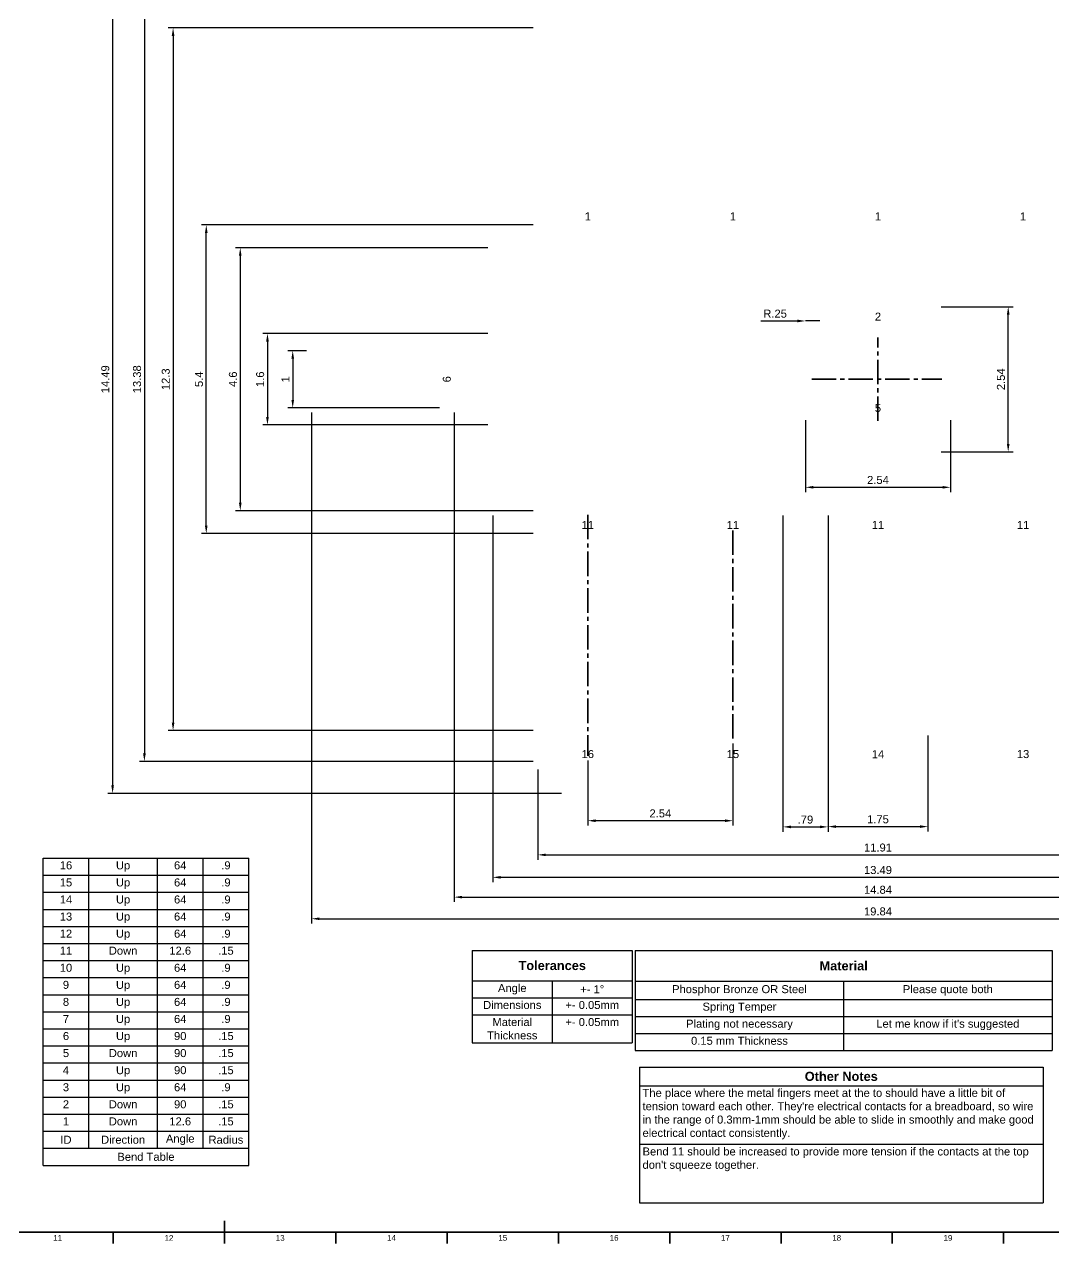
# Paper-space layout 'Sheet1' of a CAD drawing. Header units: millimetres. Extents: x 0 to 1189, y 0 to 841.
# Drawn here: x 512 to 962, y 5 to 538 of the extents above; entities that cross this region are included whole.
import ezdxf
from ezdxf import colors
from ezdxf.entities.mleader import LeaderData, LeaderLine
from ezdxf.enums import TextEntityAlignment as Align
from ezdxf.math import Vec2, Vec3

# ---------------------------------------------------------------- set-up
doc = ezdxf.new("R2010")
doc.units = ezdxf.units.MM
doc.header["$LTSCALE"] = 0.75
doc.linetypes.add('CENTER2', pattern=[28.575, 19.05, -3.175, 3.175, -3.175])
for name, color, linetype, lineweight in [('Bend Tables', 7, 'Continuous', 35), ('BendIds', 7, 'Continuous', 35), ('BORDER', 7, 'Continuous', 35), ('Custom Tables', 7, 'Continuous', 35), ('FD_Dimensions', 7, 'Continuous', 35), ('Smart Centers', 7, 'CENTER2', 35)]:
    doc.layers.add(name, color=color, linetype=linetype, lineweight=lineweight)
doc.styles.add('FusionTitle', font='Arial.ttf')
doc.styles.get("Standard").update_dxf_attribs({"font": 'Arial.ttf'})
doc.dimstyles.new('Dim-ISO-25', dxfattribs={"dimtxt": 3.5, "dimasz": 3.5, "dimexe": 2.1, "dimexo": 2.1, "dimgap": 1.4, "dimtad": 1, "dimzin": 12, "dimdsep": 46, "dimtxsty": 'Standard', "dimcen": 0, "dimazin": 3, "dimtp": 0.1, "dimtm": 0.1, "dimtfac": 0.714286, "dimtmove": 0, "dimatfit": 3, "dimfxl": 1, "dimtzin": 12, "dimarcsym": 0})

# ---------------------------------------------------------------- blocks, each defined once
blk = doc.blocks.new('ISO_A0_SHEET')
at = {"layer": 'BORDER'}
for p, q in [((599.5, 15), (599.5, 5)), ((20, 10), (1179, 10)), ((550.79, 10), (550.79, 5)), ((648.21, 10), (648.21, 5)), ((696.92, 10), (696.92, 5)), ((745.62, 10), (745.62, 5)), ((794.33, 10), (794.33, 5)), ((843.04, 10), (843.04, 5)), ((891.75, 10), (891.75, 5)), ((940.46, 10), (940.46, 5))]:
    blk.add_line(p, q, dxfattribs=at)
at = {"layer": 'BORDER', "style": 'FusionTitle'}
for s, p in [('11', (526.44, 7.5)), ('12', (575.15, 7.5)), ('13', (623.85, 7.5)), ('14', (672.56, 7.5)), ('15', (721.27, 7.5)), ('16', (769.98, 7.5)), ('17', (818.69, 7.5)), ('18', (867.4, 7.5)), ('19', (916.1, 7.5))]:
    blk.add_text(s, height=2.5, dxfattribs=at).set_placement(p, align=Align.MIDDLE)
blk = doc.blocks.new('*D76')
at = {"layer": 'Defpoints', "color": 0, "transparency": 16777216}
for p in [(853.72, 408.63), (859.97, 408.63)]:
    blk.add_point(p, dxfattribs=at)
at = {"layer": 'FD_Dimensions', "color": 0, "lineweight": -2, "transparency": 16777216}
for p, q in [((834.18, 408.63), (850.22, 408.63)), ((859.97, 408.63), (853.72, 408.63))]:
    blk.add_line(p, q, dxfattribs=at)
at = {"layer": 'FD_Dimensions', "color": 0, "transparency": 16777216}
blk.add_solid([(850.22, 409.22), (850.22, 408.05), (853.72, 408.63)], dxfattribs=at)
at = {"layer": 'FD_Dimensions', "color": 0, "transparency": 16777216, "insert": (840.45, 411.82), "char_height": 3.5, "attachment_point": 5}
blk.add_mtext('R.25', dxfattribs=at)
blk = doc.blocks.new('*D77')
at = {"layer": 'Defpoints', "color": 0, "transparency": 16777216}
for p in [(716.85, 440.63), (606.36, 325.63), (736.6, 325.63)]:
    blk.add_point(p, dxfattribs=at)
at = {"layer": 'FD_Dimensions', "color": 0, "lineweight": -2, "transparency": 16777216}
for p, q in [((714.75, 440.63), (604.26, 440.63)), ((606.36, 437.13), (606.36, 329.13)), ((734.5, 325.63), (604.26, 325.63))]:
    blk.add_line(p, q, dxfattribs=at)
at = {"layer": 'FD_Dimensions', "color": 0, "transparency": 16777216}
for points in [[(605.78, 437.13), (606.94, 437.13), (606.36, 440.63)], [(605.78, 329.13), (606.94, 329.13), (606.36, 325.63)]]:
    blk.add_solid(points, dxfattribs=at)
at = {"layer": 'FD_Dimensions', "color": 0, "transparency": 16777216, "insert": (603.17, 383.13), "char_height": 3.5, "attachment_point": 5, "rotation": 90}
blk.add_mtext('4.6', dxfattribs=at)
blk = doc.blocks.new('*D78')
at = {"layer": 'Defpoints', "color": 0, "transparency": 16777216}
for p in [(637.47, 395.63), (629.32, 370.63), (695.73, 370.63)]:
    blk.add_point(p, dxfattribs=at)
at = {"layer": 'FD_Dimensions', "color": 0, "lineweight": -2, "transparency": 16777216}
for p, q in [((635.37, 395.63), (627.22, 395.63)), ((629.32, 392.13), (629.32, 374.13)), ((693.63, 370.63), (627.22, 370.63))]:
    blk.add_line(p, q, dxfattribs=at)
at = {"layer": 'FD_Dimensions', "color": 0, "transparency": 16777216}
for points in [[(628.74, 392.13), (629.91, 392.13), (629.32, 395.63)], [(628.74, 374.13), (629.91, 374.13), (629.32, 370.63)]]:
    blk.add_solid(points, dxfattribs=at)
at = {"layer": 'FD_Dimensions', "color": 0, "transparency": 16777216, "insert": (626.16, 383.13), "char_height": 3.5, "attachment_point": 5, "rotation": 90}
blk.add_mtext('1', dxfattribs=at)
blk = doc.blocks.new('*D79')
at = {"layer": 'Defpoints', "color": 0, "transparency": 16777216}
for p in [(716.85, 403.13), (618.27, 363.13), (716.85, 363.13)]:
    blk.add_point(p, dxfattribs=at)
at = {"layer": 'FD_Dimensions', "color": 0, "lineweight": -2, "transparency": 16777216}
for p, q in [((714.75, 403.13), (616.17, 403.13)), ((618.27, 399.63), (618.27, 366.63)), ((714.75, 363.13), (616.17, 363.13))]:
    blk.add_line(p, q, dxfattribs=at)
at = {"layer": 'FD_Dimensions', "color": 0, "transparency": 16777216}
for points in [[(617.68, 399.63), (618.85, 399.63), (618.27, 403.13)], [(617.68, 366.63), (618.85, 366.63), (618.27, 363.13)]]:
    blk.add_solid(points, dxfattribs=at)
at = {"layer": 'FD_Dimensions', "color": 0, "transparency": 16777216, "insert": (615.08, 383.13), "char_height": 3.5, "attachment_point": 5, "rotation": 90}
blk.add_mtext('1.6', dxfattribs=at)
blk = doc.blocks.new('*D80')
at = {"layer": 'Defpoints', "color": 0, "transparency": 16777216}
for p in [(591.48, 450.63), (736.6, 450.63), (736.6, 315.63)]:
    blk.add_point(p, dxfattribs=at)
at = {"layer": 'FD_Dimensions', "color": 0, "lineweight": -2, "transparency": 16777216}
for p, q in [((734.5, 450.63), (589.38, 450.63)), ((591.48, 319.13), (591.48, 447.13)), ((734.5, 315.63), (589.38, 315.63))]:
    blk.add_line(p, q, dxfattribs=at)
at = {"layer": 'FD_Dimensions', "color": 0, "transparency": 16777216}
for points in [[(590.9, 447.13), (592.06, 447.13), (591.48, 450.63)], [(590.9, 319.13), (592.06, 319.13), (591.48, 315.63)]]:
    blk.add_solid(points, dxfattribs=at)
at = {"layer": 'FD_Dimensions', "color": 0, "transparency": 16777216, "insert": (588.3, 383.13), "char_height": 3.5, "attachment_point": 5, "rotation": 90}
blk.add_mtext('5.4', dxfattribs=at)
blk = doc.blocks.new('*D81')
at = {"layer": 'Defpoints', "color": 0, "transparency": 16777216}
for p in [(736.6, 550.33), (564.4, 215.94), (736.6, 215.94)]:
    blk.add_point(p, dxfattribs=at)
at = {"layer": 'FD_Dimensions', "color": 0, "lineweight": -2, "transparency": 16777216}
for p, q in [((734.5, 550.33), (562.3, 550.33)), ((564.4, 546.83), (564.4, 219.44)), ((734.5, 215.94), (562.3, 215.94))]:
    blk.add_line(p, q, dxfattribs=at)
at = {"layer": 'FD_Dimensions', "color": 0, "transparency": 16777216}
for points in [[(563.82, 546.83), (564.99, 546.83), (564.4, 550.33)], [(563.82, 219.44), (564.99, 219.44), (564.4, 215.94)]]:
    blk.add_solid(points, dxfattribs=at)
at = {"layer": 'FD_Dimensions', "color": 0, "transparency": 16777216, "insert": (561.21, 383.13), "char_height": 3.5, "attachment_point": 5, "rotation": 90}
blk.add_mtext('13.38', dxfattribs=at)
blk = doc.blocks.new('*D82')
at = {"layer": 'Defpoints', "color": 0, "transparency": 16777216}
for p in [(736.6, 536.84), (576.96, 229.43), (736.6, 229.43)]:
    blk.add_point(p, dxfattribs=at)
at = {"layer": 'FD_Dimensions', "color": 0, "lineweight": -2, "transparency": 16777216}
for p, q in [((734.5, 536.84), (574.86, 536.84)), ((576.96, 533.34), (576.96, 232.93)), ((734.5, 229.43), (574.86, 229.43))]:
    blk.add_line(p, q, dxfattribs=at)
at = {"layer": 'FD_Dimensions', "color": 0, "transparency": 16777216}
for points in [[(576.38, 533.34), (577.54, 533.34), (576.96, 536.84)], [(576.38, 232.93), (577.54, 232.93), (576.96, 229.43)]]:
    blk.add_solid(points, dxfattribs=at)
at = {"layer": 'FD_Dimensions', "color": 0, "transparency": 16777216, "insert": (573.77, 383.13), "char_height": 3.5, "attachment_point": 5, "rotation": 90}
blk.add_mtext('12.3', dxfattribs=at)
blk = doc.blocks.new('*D83')
at = {"layer": 'Defpoints', "color": 0, "transparency": 16777216}
for p in [(749.1, 564.28), (550.49, 201.98), (749.1, 201.98)]:
    blk.add_point(p, dxfattribs=at)
at = {"layer": 'FD_Dimensions', "color": 0, "lineweight": -2, "transparency": 16777216}
for p, q in [((747, 564.28), (548.39, 564.28)), ((550.49, 560.78), (550.49, 205.48)), ((747, 201.98), (548.39, 201.98))]:
    blk.add_line(p, q, dxfattribs=at)
at = {"layer": 'FD_Dimensions', "color": 0, "transparency": 16777216}
for points in [[(549.9, 560.78), (551.07, 560.78), (550.49, 564.28)], [(549.9, 205.48), (551.07, 205.48), (550.49, 201.98)]]:
    blk.add_solid(points, dxfattribs=at)
at = {"layer": 'FD_Dimensions', "color": 0, "transparency": 16777216, "insert": (547.3, 383.13), "char_height": 3.5, "attachment_point": 5, "rotation": 90}
blk.add_mtext('14.49', dxfattribs=at)
blk = doc.blocks.new('*D84')
at = {"layer": 'Defpoints', "color": 0, "transparency": 16777216}
for p in [(863.6, 229.43), (907.35, 229.43), (907.35, 187.43)]:
    blk.add_point(p, dxfattribs=at)
at = {"layer": 'FD_Dimensions', "color": 0, "lineweight": -2, "transparency": 16777216}
for p, q in [((863.6, 227.33), (863.6, 185.33)), ((907.35, 227.33), (907.35, 185.33)), ((867.1, 187.43), (903.85, 187.43))]:
    blk.add_line(p, q, dxfattribs=at)
at = {"layer": 'FD_Dimensions', "color": 0, "transparency": 16777216}
for points in [[(867.1, 188.01), (867.1, 186.84), (863.6, 187.43)], [(903.85, 188.01), (903.85, 186.84), (907.35, 187.43)]]:
    blk.add_solid(points, dxfattribs=at)
at = {"layer": 'FD_Dimensions', "color": 0, "transparency": 16777216, "insert": (885.47, 190.61), "char_height": 3.5, "attachment_point": 5, "rotation": 360}
blk.add_mtext('1.75', dxfattribs=at)
blk = doc.blocks.new('*U85')
at = {"layer": 'Smart Centers', "color": 0, "ltscale": 0.75, "transparency": 16777216}
blk.add_line((0, -46.31), (0, 46.31), dxfattribs=at)
blk = doc.blocks.new('*U86')
at = {"layer": 'Smart Centers', "color": 0, "ltscale": 0.75, "transparency": 16777216}
blk.add_line((0, 52.69), (0, -52.69), dxfattribs=at)
blk = doc.blocks.new('*D87')
at = {"layer": 'Defpoints', "color": 0, "transparency": 16777216}
for p in [(821.97, 225.93), (758.47, 218.45), (758.47, 190.01)]:
    blk.add_point(p, dxfattribs=at)
at = {"layer": 'FD_Dimensions', "color": 0, "lineweight": -2, "transparency": 16777216}
for p, q in [((821.97, 223.83), (821.97, 187.91)), ((758.47, 216.35), (758.47, 187.91)), ((818.47, 190.01), (761.97, 190.01))]:
    blk.add_line(p, q, dxfattribs=at)
at = {"layer": 'FD_Dimensions', "color": 0, "transparency": 16777216}
for points in [[(761.97, 190.59), (761.97, 189.42), (758.47, 190.01)], [(818.47, 190.59), (818.47, 189.42), (821.97, 190.01)]]:
    blk.add_solid(points, dxfattribs=at)
at = {"layer": 'FD_Dimensions', "color": 0, "transparency": 16777216, "insert": (790.22, 193.19), "char_height": 3.5, "attachment_point": 5, "rotation": 360}
blk.add_mtext('2.54', dxfattribs=at)
blk = doc.blocks.new('*D88')
at = {"layer": 'Defpoints', "color": 0, "transparency": 16777216}
for p in [(843.85, 325.63), (863.6, 325.63), (863.6, 187.31)]:
    blk.add_point(p, dxfattribs=at)
at = {"layer": 'FD_Dimensions', "color": 0, "lineweight": -2, "transparency": 16777216}
for p, q in [((843.85, 323.53), (843.85, 185.21)), ((863.6, 323.53), (863.6, 185.21)), ((847.35, 187.31), (860.1, 187.31))]:
    blk.add_line(p, q, dxfattribs=at)
at = {"layer": 'FD_Dimensions', "color": 0, "transparency": 16777216}
for points in [[(847.35, 187.89), (847.35, 186.72), (843.85, 187.31)], [(860.1, 187.89), (860.1, 186.72), (863.6, 187.31)]]:
    blk.add_solid(points, dxfattribs=at)
at = {"layer": 'FD_Dimensions', "color": 0, "transparency": 16777216, "insert": (853.72, 190.49), "char_height": 3.5, "attachment_point": 5}
blk.add_mtext('.79', dxfattribs=at)
blk = doc.blocks.new('*U89')
at = {"layer": 'Smart Centers', "color": 0, "ltscale": 0.75, "transparency": 16777216}
blk.add_line((0, -18.25), (0, 18.25), dxfattribs=at)
blk = doc.blocks.new('*U90')
at = {"layer": 'Smart Centers', "color": 0, "ltscale": 0.75, "transparency": 16777216}
blk.add_line((-29, 0), (27.99, 0), dxfattribs=at)
blk = doc.blocks.new('*D91')
at = {"layer": 'Defpoints', "color": 0, "transparency": 16777216}
for p in [(1034.35, 325.63), (736.6, 214.48), (1034.35, 175.06)]:
    blk.add_point(p, dxfattribs=at)
at = {"layer": 'FD_Dimensions', "color": 0, "lineweight": -2, "transparency": 16777216}
for p, q in [((1034.35, 323.53), (1034.35, 172.96)), ((736.6, 212.38), (736.6, 172.96)), ((740.1, 175.06), (1030.85, 175.06))]:
    blk.add_line(p, q, dxfattribs=at)
at = {"layer": 'FD_Dimensions', "color": 0, "transparency": 16777216}
for points in [[(740.1, 175.64), (740.1, 174.48), (736.6, 175.06)], [(1030.85, 175.64), (1030.85, 174.48), (1034.35, 175.06)]]:
    blk.add_solid(points, dxfattribs=at)
at = {"layer": 'FD_Dimensions', "color": 0, "transparency": 16777216, "insert": (885.47, 178.25), "char_height": 3.5, "attachment_point": 5, "rotation": 360}
blk.add_mtext('11.91', dxfattribs=at)
blk = doc.blocks.new('*D92')
at = {"layer": 'Defpoints', "color": 0, "transparency": 16777216}
for p in [(716.85, 325.63), (1054.1, 325.63), (1054.1, 165.25)]:
    blk.add_point(p, dxfattribs=at)
at = {"layer": 'FD_Dimensions', "color": 0, "lineweight": -2, "transparency": 16777216}
for p, q in [((716.85, 323.53), (716.85, 163.15)), ((1054.1, 323.53), (1054.1, 163.15)), ((720.35, 165.25), (1050.6, 165.25))]:
    blk.add_line(p, q, dxfattribs=at)
at = {"layer": 'FD_Dimensions', "color": 0, "transparency": 16777216}
for points in [[(720.35, 165.83), (720.35, 164.66), (716.85, 165.25)], [(1050.6, 165.83), (1050.6, 164.66), (1054.1, 165.25)]]:
    blk.add_solid(points, dxfattribs=at)
at = {"layer": 'FD_Dimensions', "color": 0, "transparency": 16777216, "insert": (885.47, 168.43), "char_height": 3.5, "attachment_point": 5, "rotation": 360}
blk.add_mtext('13.49', dxfattribs=at)
blk = doc.blocks.new('*D93')
at = {"layer": 'Defpoints', "color": 0, "transparency": 16777216}
for p in [(699.97, 370.63), (1070.97, 370.63), (1070.97, 156.58)]:
    blk.add_point(p, dxfattribs=at)
at = {"layer": 'FD_Dimensions', "color": 0, "lineweight": -2, "transparency": 16777216}
for p, q in [((699.97, 368.53), (699.97, 154.48)), ((1070.97, 368.53), (1070.97, 154.48)), ((703.47, 156.58), (1067.47, 156.58))]:
    blk.add_line(p, q, dxfattribs=at)
at = {"layer": 'FD_Dimensions', "color": 0, "transparency": 16777216}
for points in [[(703.47, 157.16), (703.47, 156), (699.97, 156.58)], [(1067.47, 157.16), (1067.47, 155.99), (1070.97, 156.58)]]:
    blk.add_solid(points, dxfattribs=at)
at = {"layer": 'FD_Dimensions', "color": 0, "transparency": 16777216, "insert": (885.47, 159.77), "char_height": 3.5, "attachment_point": 5, "rotation": 360}
blk.add_mtext('14.84', dxfattribs=at)
blk = doc.blocks.new('*D94')
at = {"layer": 'Defpoints', "color": 0, "transparency": 16777216}
for p in [(637.47, 370.63), (1133.47, 370.63), (1133.47, 147.12)]:
    blk.add_point(p, dxfattribs=at)
at = {"layer": 'FD_Dimensions', "color": 0, "lineweight": -2, "transparency": 16777216}
for p, q in [((637.47, 368.53), (637.47, 145.02)), ((1133.47, 368.53), (1133.47, 145.02)), ((640.97, 147.12), (1129.97, 147.12))]:
    blk.add_line(p, q, dxfattribs=at)
at = {"layer": 'FD_Dimensions', "color": 0, "transparency": 16777216}
for points in [[(640.97, 147.7), (640.97, 146.54), (637.47, 147.12)], [(1129.97, 147.7), (1129.97, 146.54), (1133.47, 147.12)]]:
    blk.add_solid(points, dxfattribs=at)
at = {"layer": 'FD_Dimensions', "color": 0, "transparency": 16777216, "insert": (885.47, 150.31), "char_height": 3.5, "attachment_point": 5}
blk.add_mtext('19.84', dxfattribs=at)
blk = doc.blocks.new('*D95')
at = {"layer": 'Defpoints', "color": 0, "transparency": 16777216}
for p in [(853.72, 367.37), (917.22, 367.37), (917.22, 335.87)]:
    blk.add_point(p, dxfattribs=at)
at = {"layer": 'FD_Dimensions', "color": 0, "lineweight": -2, "transparency": 16777216}
for p, q in [((853.72, 365.27), (853.72, 333.77)), ((917.22, 365.27), (917.22, 333.77)), ((857.22, 335.87), (913.72, 335.87))]:
    blk.add_line(p, q, dxfattribs=at)
at = {"layer": 'FD_Dimensions', "color": 0, "transparency": 16777216}
for points in [[(857.22, 336.46), (857.22, 335.29), (853.72, 335.87)], [(913.72, 336.46), (913.72, 335.29), (917.22, 335.87)]]:
    blk.add_solid(points, dxfattribs=at)
at = {"layer": 'FD_Dimensions', "color": 0, "transparency": 16777216, "insert": (885.47, 339.06), "char_height": 3.5, "attachment_point": 5, "rotation": 360}
blk.add_mtext('2.54', dxfattribs=at)
blk = doc.blocks.new('*D96')
at = {"layer": 'Defpoints', "color": 0, "transparency": 16777216}
for p in [(910.97, 414.88), (942.47, 414.88), (910.97, 351.38)]:
    blk.add_point(p, dxfattribs=at)
at = {"layer": 'FD_Dimensions', "color": 0, "lineweight": -2, "transparency": 16777216}
for p, q in [((913.07, 414.88), (944.57, 414.88)), ((942.47, 354.88), (942.47, 411.38)), ((913.07, 351.38), (944.57, 351.38))]:
    blk.add_line(p, q, dxfattribs=at)
at = {"layer": 'FD_Dimensions', "color": 0, "transparency": 16777216}
for points in [[(941.89, 411.38), (943.06, 411.38), (942.47, 414.88)], [(941.89, 354.88), (943.06, 354.88), (942.47, 351.38)]]:
    blk.add_solid(points, dxfattribs=at)
at = {"layer": 'FD_Dimensions', "color": 0, "transparency": 16777216, "insert": (939.29, 383.13), "char_height": 3.5, "attachment_point": 5, "rotation": 90}
blk.add_mtext('2.54', dxfattribs=at)
blk = doc.blocks.new('*T98')
at = {"layer": 'Bend Tables', "color": 0, "linetype": 'ByBlock', "lineweight": -2, "transparency": 16777216}
for p, q in [((0, 134.4), (90, 134.4)), ((0, 0), (0, 134.4)), ((20, 7.47), (20, 134.4)), ((50, 7.47), (50, 134.4)), ((70, 7.47), (70, 134.4)), ((90, 0), (90, 134.4)), ((0, 126.93), (90, 126.93)), ((0, 119.47), (90, 119.47)), ((0, 112), (90, 112)), ((0, 104.53), (90, 104.53)), ((0, 97.07), (90, 97.07)), ((0, 89.6), (90, 89.6)), ((0, 82.13), (90, 82.13)), ((0, 74.67), (90, 74.67)), ((0, 67.2), (90, 67.2)), ((0, 59.73), (90, 59.73)), ((0, 52.27), (90, 52.27)), ((0, 44.8), (90, 44.8)), ((0, 37.33), (90, 37.33)), ((0, 29.87), (90, 29.87)), ((0, 22.4), (90, 22.4)), ((0, 14.93), (90, 14.93)), ((0, 7.47), (90, 7.47)), ((0, 0), (90, 0))]:
    blk.add_line(p, q, dxfattribs=at)
at = {"layer": 'Bend Tables', "color": 0, "transparency": 16777216, "char_height": 3.5}
for s, insert, width, attachment_point in [('16', (10, 133), 17.2, 2), ('Up', (35, 133), 27.2, 2), ('64', (60, 133), 17.2, 2), ('.9', (80, 133), 17.2, 2), ('15', (10, 125.53), 17.2, 2), ('Up', (35, 125.53), 27.2, 2), ('64', (60, 125.53), 17.2, 2), ('.9', (80, 125.53), 17.2, 2), ('14', (10, 118.07), 17.2, 2), ('Up', (35, 118.07), 27.2, 2), ('64', (60, 118.07), 17.2, 2), ('.9', (80, 118.07), 17.2, 2), ('13', (10, 110.6), 17.2, 2), ('Up', (35, 110.6), 27.2, 2), ('64', (60, 110.6), 17.2, 2), ('.9', (80, 110.6), 17.2, 2), ('12', (10, 103.13), 17.2, 2), ('Up', (35, 103.13), 27.2, 2), ('64', (60, 103.13), 17.2, 2), ('.9', (80, 103.13), 17.2, 2), ('11', (10, 95.67), 17.2, 2), ('Down', (35, 95.67), 27.2, 2), ('12.6', (60, 95.67), 17.2, 2), ('.15', (80, 95.67), 17.2, 2), ('10', (10, 88.2), 17.2, 2), ('Up', (35, 88.2), 27.2, 2), ('64', (60, 88.2), 17.2, 2), ('.9', (80, 88.2), 17.2, 2), ('9', (10, 80.73), 17.2, 2), ('Up', (35, 80.73), 27.2, 2), ('64', (60, 80.73), 17.2, 2), ('.9', (80, 80.73), 17.2, 2), ('8', (10, 73.27), 17.2, 2), ('Up', (35, 73.27), 27.2, 2), ('64', (60, 73.27), 17.2, 2), ('.9', (80, 73.27), 17.2, 2), ('7', (10, 65.8), 17.2, 2), ('Up', (35, 65.8), 27.2, 2), ('64', (60, 65.8), 17.2, 2), ('.9', (80, 65.8), 17.2, 2), ('6', (10, 58.33), 17.2, 2), ('Up', (35, 58.33), 27.2, 2), ('90', (60, 58.33), 17.2, 2), ('.15', (80, 58.33), 17.2, 2), ('5', (10, 50.87), 17.2, 2), ('Down', (35, 50.87), 27.2, 2), ('90', (60, 50.87), 17.2, 2), ('.15', (80, 50.87), 17.2, 2), ('4', (10, 43.4), 17.2, 2), ('Up', (35, 43.4), 27.2, 2), ('90', (60, 43.4), 17.2, 2), ('.15', (80, 43.4), 17.2, 2), ('3', (10, 35.93), 17.2, 2), ('Up', (35, 35.93), 27.2, 2), ('64', (60, 35.93), 17.2, 2), ('.9', (80, 35.93), 17.2, 2), ('2', (10, 28.47), 17.2, 2), ('Down', (35, 28.47), 27.2, 2), ('90', (60, 28.47), 17.2, 2), ('.15', (80, 28.47), 17.2, 2), ('1', (10, 21), 17.2, 2), ('Down', (35, 21), 27.2, 2), ('12.6', (60, 21), 17.2, 2), ('.15', (80, 21), 17.2, 2), ('ID', (10, 11.2), 17.2, 5), ('Direction', (35, 11.2), 27.2, 5), ('Angle', (60, 11.2), 17.2, 5), ('Radius', (80, 11.2), 17.2, 5), ('Bend Table', (45, 3.73), 87.2, 5)]:
    blk.add_mtext(s, dxfattribs=dict(at, insert=insert, width=width, attachment_point=attachment_point))
blk = doc.blocks.new('*T99')
at = {"layer": 'Custom Tables', "color": 0, "linetype": 'ByBlock', "lineweight": -2, "transparency": 16777216}
for p, q in [((0, 0), (70, 0)), ((0, 0), (0, -40.38)), ((70, 0), (70, -40.38)), ((0, -13.26), (70, -13.26)), ((35, -13.26), (35, -40.38)), ((0, -20.72), (70, -20.72)), ((0, -28.19), (70, -28.19)), ((0, -40.38), (70, -40.38))]:
    blk.add_line(p, q, dxfattribs=at)
at = {"layer": 'Custom Tables', "color": 0, "transparency": 16777216}
for s, insert, char_height, width, attachment_point in [('{\\fArial|b1|i0|c0|p34;Tolerances}', (35, -6.63), 4, 67.2, 5), ('Angle', (17.5, -16.99), 3.5, 32.2, 5), ('+- 1%%D', (52.5, -16.99), 3.5, 32.2, 5), ('Dimensions', (17.5, -22.12), 3.5, 32.2, 2), ('+- 0.05mm', (52.5, -22.12), 3.5, 32.2, 2), ('Material Thickness', (17.5, -29.59), 3.5, 32.2, 2), ('+- 0.05mm', (52.5, -29.59), 3.5, 32.2, 2)]:
    blk.add_mtext(s, dxfattribs=dict(at, insert=insert, char_height=char_height, width=width, attachment_point=attachment_point))
blk = doc.blocks.new('*T100')
at = {"layer": 'Custom Tables', "color": 0, "linetype": 'ByBlock', "lineweight": -2, "transparency": 16777216}
for p, q in [((0, 0), (182.4, 0)), ((0, 0), (0, -43.85)), ((182.4, 0), (182.4, -43.85)), ((0, -13.51), (182.4, -13.51)), ((91.2, -13.51), (91.2, -43.85)), ((0, -21.45), (182.4, -21.45)), ((0, -28.91), (182.4, -28.91)), ((0, -36.38), (182.4, -36.38)), ((0, -43.85), (182.4, -43.85))]:
    blk.add_line(p, q, dxfattribs=at)
at = {"layer": 'Custom Tables', "color": 0, "transparency": 16777216}
for s, insert, char_height, width, attachment_point in [('{\\fArial|b1|i0|c0|p34;Material}', (91.2, -6.75), 4, 179.6009, 5), ('Phosphor Bronze OR Steel', (45.6, -17.48), 3.5, 88.4005, 5), ('Please quote both', (136.8, -17.48), 3.5, 88.4005, 5), ('Spring Temper', (45.6, -22.85), 3.5, 88.4005, 2), ('Plating not necessary', (45.6, -30.31), 3.5, 88.4005, 2), ("Let me know if it's suggested", (136.8, -30.31), 3.5, 88.4005, 2), ('0.15 mm Thickness', (45.6, -37.78), 3.5, 88.4005, 2)]:
    blk.add_mtext(s, dxfattribs=dict(at, insert=insert, char_height=char_height, width=width, attachment_point=attachment_point))
blk = doc.blocks.new('*T101')
at = {"layer": 'Custom Tables', "color": 0, "linetype": 'ByBlock', "lineweight": -2, "transparency": 16777216}
for p, q in [((0, 0), (176.77, 0)), ((0, 0), (0, -59.39)), ((176.77, 0), (176.77, -59.39)), ((0, -8.13), (176.77, -8.13)), ((0, -33.76), (176.77, -33.76)), ((0, -59.39), (176.77, -59.39))]:
    blk.add_line(p, q, dxfattribs=at)
at = {"layer": 'Custom Tables', "color": 0, "transparency": 16777216, "width": 173.9656}
for s, insert, char_height, attachment_point in [('{\\fArial|b1|i0|c0|p34;Other Notes}', (88.38, -4.07), 4, 5), ("The place where the metal fingers meet at the to should have a little bit of tension toward each other. They're electrical contacts for a breadboard, so wire in the range of 0.3mm-1mm should be able to slide in smoothly and make good electrical contact consistently. ", (1.4, -9.53), 3.5, 1), ("Bend 11 should be increased to provide more tension if the contacts at the top don't squeeze together.", (1.4, -35.16), 3.5, 1)]:
    blk.add_mtext(s, dxfattribs=dict(at, insert=insert, char_height=char_height, attachment_point=attachment_point))

psp = doc.layouts.new('Sheet1')

# ---------------------------------------------------------------- block references
for name, p in [('*T98', (520.082, 39.229)), ('*T99', (707.909, 133.272)), ('*T100', (779.251, 133.272)), ('*T101', (781.029, 82.221))]:
    psp.add_blockref(name, p)
at = {"layer": 'BORDER'}
psp.add_blockref('ISO_A0_SHEET', (0, 0), dxfattribs=at)
at = {"layer": 'Smart Centers', "ltscale": 0.75}
for name, p in [('*U89', (885.474, 383.133)), ('*U90', (885.474, 383.133)), ('*U86', (758.474, 271.145)), ('*U85', (821.974, 272.233))]:
    psp.add_blockref(name, p, dxfattribs=at)

# ---------------------------------------------------------------- dimensions: what is measured, and where the dimension line sits
at = {"layer": 'FD_Dimensions'}
for base, p1, p2, angle, picture, middle in [((550.487, 201.983), (749.099, 564.283), (749.099, 201.983), 270.00001, '*D83', (547.3, 383.133)), ((1070.974, 156.578), (699.974, 370.633), (1070.974, 370.632), 179.99998, '*D93', (885.474, 159.765)), ((917.224, 335.874), (853.724, 367.374), (917.224, 367.374), 179.99999, '*D95', (885.474, 339.061)), ((1054.099, 165.246), (716.849, 325.633), (1054.099, 325.632), 179.99998, '*D92', (885.474, 168.434)), ((1034.349, 175.061), (736.599, 214.483), (1034.349, 325.632), 179.99999, '*D91', (885.474, 178.248)), ((907.349, 187.427), (863.599, 229.427), (907.349, 229.427), 179.99999, '*D84', (885.474, 190.614)), ((758.474, 190.007), (821.974, 225.927), (758.474, 218.455), 179.99999, '*D87', (790.224, 193.194))]:
    dim = psp.add_linear_dim(base=base, p1=p1, p2=p2, angle=angle, dimstyle='Dim-ISO-25', override={"dimlfac": -0.04, "dimclrd": 0, "dimclre": 0}, dxfattribs=at)
    dim.commit()
    dim.dimension.update_dxf_attribs({"geometry": picture, "text_midpoint": middle})
for base, p1, p2, angle, picture, middle, dimtype in [((564.403, 215.939), (736.599, 550.326), (736.599, 215.939), 90, '*D81', (564.403, 383.133), 160), ((576.959, 229.427), (736.599, 536.838), (736.599, 229.427), 270, '*D82', (576.959, 383.133), 160), ((591.479, 450.632), (736.599, 315.633), (736.599, 450.632), 89.99999, '*D80', (591.479, 383.133), 160), ((606.361, 325.633), (716.849, 440.633), (736.599, 325.633), 270.00001, '*D77', (606.361, 383.133), 160), ((618.266, 363.133), (716.849, 403.133), (716.849, 363.133), 269.99999, '*D79', (618.266, 383.133), 161), ((629.322, 370.633), (637.474, 395.633), (695.733, 370.633), 270.00001, '*D78', (629.322, 383.133), 160)]:
    dim = psp.add_linear_dim(base=base, p1=p1, p2=p2, angle=angle, dimstyle='Dim-ISO-25', override={"dimlfac": -0.04}, dxfattribs=at)
    dim.commit()
    dim.dimension.update_dxf_attribs({"geometry": picture, "text_midpoint": middle, "dimtype": dimtype})
dim = psp.add_radius_dim(center=(859.974, 408.633), mpoint=(853.724, 408.633), dimstyle='Dim-ISO-25', override={"dimlfac": -0.04, "dimse1": 1}, dxfattribs=at)
dim.commit()
dim.dimension.update_dxf_attribs({"geometry": '*D76', "text_midpoint": (840.45, 408.633), "dimtype": 164})
for p1, p2, distance, picture, middle in [((910.974, 351.382), (910.974, 414.883), -31.5, '*D96', (939.287, 383.133)), ((843.849, 325.633), (863.599, 325.633), -138.326, '*D88', (853.724, 190.494))]:
    dim = psp.add_aligned_dim(p1=p1, p2=p2, distance=distance, dimstyle='Dim-ISO-25', override={"dimlfac": -0.04, "dimclrd": 0, "dimclre": 0}, dxfattribs=at)
    dim.commit()
    dim.dimension.update_dxf_attribs({"geometry": picture, "text_midpoint": middle})
dim = psp.add_linear_dim(base=(1133.474, 147.12), p1=(637.474, 370.633), p2=(1133.474, 370.632), dimstyle='Dim-ISO-25', override={"dimlfac": -0.04, "dimclrd": 0, "dimclre": 0}, dxfattribs=at)
dim.commit()
dim.dimension.update_dxf_attribs({"geometry": '*D94', "text_midpoint": (885.474, 150.307)})

# ---------------------------------------------------------------- leaders
at = {"layer": 'BendIds'}
ml = psp.add_multileader_mtext('Standard', dxfattribs=at)
ml.set_content('1', color=256)
ml.set_leader_properties()
ml.build(insert=Vec2(0, 0))
ml.multileader.update_dxf_attribs({"leader_type": 0, "text_attachment_direction": 1, "text_left_attachment_type": 5, "text_right_attachment_type": 5, "dogleg_length": 0, "arrow_head_size": 3.5})
ctx = ml.context
ctx.base_point, ctx.char_height, ctx.arrow_head_size, ctx.landing_gap_size, ctx.plane_origin = Vec3(758.474, 452.626), 3.5, 3.5, 0, Vec3(758.474, 450.632)
ctx.left_attachment, ctx.right_attachment, ctx.text_align_type = 5, 5, 1
notes = []
notes.append((ctx, [(0, (1, 1, 0), (758.474, 452.626), (1, 0), 0, [(0, [(758.474, 450.632)], 0, [])])]))
ctx.mtext.insert, ctx.mtext.rotation, ctx.mtext.alignment, ctx.mtext.flow_direction = Vec3(758.474, 456.141), 6.2831853, 2, 5
ml = psp.add_multileader_mtext('Standard', dxfattribs=at)
ml.set_content('1', color=256)
ml.set_leader_properties()
ml.build(insert=Vec2(0, 0))
ml.multileader.update_dxf_attribs({"leader_type": 0, "text_attachment_direction": 1, "text_left_attachment_type": 5, "text_right_attachment_type": 5, "dogleg_length": 0, "arrow_head_size": 3.5})
ctx = ml.context
ctx.base_point, ctx.char_height, ctx.arrow_head_size, ctx.landing_gap_size, ctx.plane_origin = Vec3(821.974, 452.626), 3.5, 3.5, 0, Vec3(821.974, 450.632)
ctx.left_attachment, ctx.right_attachment, ctx.text_align_type = 5, 5, 1
notes.append((ctx, [(0, (1, 1, 0), (821.974, 452.626), (1, 0), 0, [(0, [(821.974, 450.632)], 0, [])])]))
ctx.mtext.insert, ctx.mtext.rotation, ctx.mtext.alignment, ctx.mtext.flow_direction = Vec3(821.974, 456.141), 6.2831853, 2, 5
ml = psp.add_multileader_mtext('Standard', dxfattribs=at)
ml.set_content('1', color=256)
ml.set_leader_properties()
ml.build(insert=Vec2(0, 0))
ml.multileader.update_dxf_attribs({"leader_type": 0, "text_attachment_direction": 1, "text_left_attachment_type": 5, "text_right_attachment_type": 5, "dogleg_length": 0, "arrow_head_size": 3.5})
ctx = ml.context
ctx.base_point, ctx.char_height, ctx.arrow_head_size, ctx.landing_gap_size, ctx.plane_origin = Vec3(885.474, 452.626), 3.5, 3.5, 0, Vec3(885.474, 450.632)
ctx.left_attachment, ctx.right_attachment, ctx.text_align_type = 5, 5, 1
notes.append((ctx, [(0, (1, 1, 0), (885.474, 452.626), (1, 0), 0, [(0, [(885.474, 450.632)], 0, [])])]))
ctx.mtext.insert, ctx.mtext.rotation, ctx.mtext.alignment, ctx.mtext.flow_direction = Vec3(885.474, 456.141), 6.2831853, 2, 5
ml = psp.add_multileader_mtext('Standard', dxfattribs=at)
ml.set_content('1', color=256)
ml.set_leader_properties()
ml.build(insert=Vec2(0, 0))
ml.multileader.update_dxf_attribs({"leader_type": 0, "text_attachment_direction": 1, "text_left_attachment_type": 5, "text_right_attachment_type": 5, "dogleg_length": 0, "arrow_head_size": 3.5})
ctx = ml.context
ctx.base_point, ctx.char_height, ctx.arrow_head_size, ctx.landing_gap_size, ctx.plane_origin = Vec3(948.974, 452.626), 3.5, 3.5, 0, Vec3(948.974, 450.632)
ctx.left_attachment, ctx.right_attachment, ctx.text_align_type = 5, 5, 1
notes.append((ctx, [(0, (1, 1, 0), (948.974, 452.626), (1, 0), 0, [(0, [(948.974, 450.632)], 0, [])])]))
ctx.mtext.insert, ctx.mtext.rotation, ctx.mtext.alignment, ctx.mtext.flow_direction = Vec3(948.974, 456.141), 6.2831853, 2, 5
ml = psp.add_multileader_mtext('Standard', dxfattribs=at)
ml.set_content('2', color=256)
ml.set_leader_properties()
ml.build(insert=Vec2(0, 0))
ml.multileader.update_dxf_attribs({"leader_type": 0, "text_attachment_direction": 1, "text_left_attachment_type": 5, "text_right_attachment_type": 5, "dogleg_length": 0, "arrow_head_size": 3.5})
ctx = ml.context
ctx.base_point, ctx.char_height, ctx.arrow_head_size, ctx.landing_gap_size, ctx.plane_origin, ctx.plane_x_axis, ctx.plane_y_axis = Vec3(885.474, 408.774), 3.5, 3.5, 0, Vec3(885.474, 403.133), Vec3(1, 0.0000001), Vec3(-0.0000001, 1)
ctx.left_attachment, ctx.right_attachment, ctx.text_align_type = 5, 5, 1
notes.append((ctx, [(0, (1, 1, 0), (885.474, 408.774), (1, 0), 0, [(0, [(885.474, 403.133)], 0, [])])]))
ctx.mtext.insert, ctx.mtext.text_direction, ctx.mtext.rotation, ctx.mtext.alignment, ctx.mtext.flow_direction = Vec3(885.474, 412.288), Vec3(1, 0.0000001), 0.0000001, 2, 5
ml = psp.add_multileader_mtext('Standard', dxfattribs=at)
ml.set_content('6', color=256)
ml.set_leader_properties()
ml.build(insert=Vec2(0, 0))
ml.multileader.update_dxf_attribs({"leader_type": 0, "text_attachment_direction": 1, "text_left_attachment_type": 5, "text_right_attachment_type": 5, "dogleg_length": 0, "arrow_head_size": 3.5})
ctx = ml.context
ctx.base_point, ctx.char_height, ctx.arrow_head_size, ctx.landing_gap_size, ctx.plane_origin, ctx.plane_x_axis, ctx.plane_y_axis = Vec3(698.574, 383.133), 3.5, 3.5, 0, Vec3(699.974, 383.133), Vec3(0.0000004, 1), Vec3(-1, 0.0000004)
ctx.left_attachment, ctx.right_attachment, ctx.text_align_type = 5, 5, 1
notes.append((ctx, [(0, (1, 1, 0), (698.574, 383.133), (1, 0), 0, [(0, [(699.974, 383.133)], 0, [])])]))
ctx.mtext.insert, ctx.mtext.text_direction, ctx.mtext.rotation, ctx.mtext.alignment, ctx.mtext.flow_direction = Vec3(695, 383.133), Vec3(0.0000004, 1), 1.5707959, 2, 5
ml = psp.add_multileader_mtext('Standard', dxfattribs=at)
ml.set_content('5', color=256)
ml.set_leader_properties()
ml.build(insert=Vec2(0, 0))
ml.multileader.update_dxf_attribs({"leader_type": 0, "text_attachment_direction": 1, "text_left_attachment_type": 5, "text_right_attachment_type": 5, "dogleg_length": 0, "arrow_head_size": 3.5})
ctx = ml.context
ctx.base_point, ctx.char_height, ctx.arrow_head_size, ctx.landing_gap_size, ctx.plane_origin, ctx.plane_x_axis, ctx.plane_y_axis = Vec3(885.474, 368.774), 3.5, 3.5, 0, Vec3(885.474, 363.132), Vec3(1, -0.0000003), Vec3(0.0000003, 1)
ctx.left_attachment, ctx.right_attachment, ctx.text_align_type = 5, 5, 1
notes.append((ctx, [(0, (1, 1, 0), (885.474, 368.774), (1, 0), 0, [(0, [(885.474, 363.132)], 0, [])])]))
ctx.mtext.insert, ctx.mtext.text_direction, ctx.mtext.rotation, ctx.mtext.alignment, ctx.mtext.flow_direction = Vec3(885.474, 372.333), Vec3(1, -0.0000003), 6.283185, 2, 5
ml = psp.add_multileader_mtext('Standard', dxfattribs=at)
ml.set_content('11', color=256)
ml.set_leader_properties()
ml.build(insert=Vec2(0, 0))
ml.multileader.update_dxf_attribs({"leader_type": 0, "text_attachment_direction": 1, "text_left_attachment_type": 5, "text_right_attachment_type": 5, "dogleg_length": 0, "arrow_head_size": 3.5})
ctx = ml.context
ctx.base_point, ctx.char_height, ctx.arrow_head_size, ctx.landing_gap_size, ctx.plane_origin, ctx.plane_x_axis, ctx.plane_y_axis = Vec3(758.474, 317.626), 3.5, 3.5, 0, Vec3(758.474, 315.633), Vec3(1, -0.0000002), Vec3(0.0000002, 1)
ctx.left_attachment, ctx.right_attachment, ctx.text_align_type = 5, 5, 1
notes.append((ctx, [(0, (1, 1, 0), (758.474, 317.626), (1, 0), 0, [(0, [(758.474, 315.633)], 0, [])])]))
ctx.mtext.insert, ctx.mtext.text_direction, ctx.mtext.rotation, ctx.mtext.alignment, ctx.mtext.flow_direction = Vec3(758.474, 321.141), Vec3(1, -0.0000002), 6.2831851, 2, 5
ml = psp.add_multileader_mtext('Standard', dxfattribs=at)
ml.set_content('11', color=256)
ml.set_leader_properties()
ml.build(insert=Vec2(0, 0))
ml.multileader.update_dxf_attribs({"leader_type": 0, "text_attachment_direction": 1, "text_left_attachment_type": 5, "text_right_attachment_type": 5, "dogleg_length": 0, "arrow_head_size": 3.5})
ctx = ml.context
ctx.base_point, ctx.char_height, ctx.arrow_head_size, ctx.landing_gap_size, ctx.plane_origin, ctx.plane_x_axis, ctx.plane_y_axis = Vec3(821.974, 317.626), 3.5, 3.5, 0, Vec3(821.974, 315.633), Vec3(1, -0.0000002), Vec3(0.0000002, 1)
ctx.left_attachment, ctx.right_attachment, ctx.text_align_type = 5, 5, 1
notes.append((ctx, [(0, (1, 1, 0), (821.974, 317.626), (1, 0), 0, [(0, [(821.974, 315.633)], 0, [])])]))
ctx.mtext.insert, ctx.mtext.text_direction, ctx.mtext.rotation, ctx.mtext.alignment, ctx.mtext.flow_direction = Vec3(821.974, 321.141), Vec3(1, -0.0000002), 6.2831851, 2, 5
ml = psp.add_multileader_mtext('Standard', dxfattribs=at)
ml.set_content('11', color=256)
ml.set_leader_properties()
ml.build(insert=Vec2(0, 0))
ml.multileader.update_dxf_attribs({"leader_type": 0, "text_attachment_direction": 1, "text_left_attachment_type": 5, "text_right_attachment_type": 5, "dogleg_length": 0, "arrow_head_size": 3.5})
ctx = ml.context
ctx.base_point, ctx.char_height, ctx.arrow_head_size, ctx.landing_gap_size, ctx.plane_origin, ctx.plane_x_axis, ctx.plane_y_axis = Vec3(885.474, 317.626), 3.5, 3.5, 0, Vec3(885.474, 315.633), Vec3(1, -0.0000002), Vec3(0.0000002, 1)
ctx.left_attachment, ctx.right_attachment, ctx.text_align_type = 5, 5, 1
notes.append((ctx, [(0, (1, 1, 0), (885.474, 317.626), (1, 0), 0, [(0, [(885.474, 315.633)], 0, [])])]))
ctx.mtext.insert, ctx.mtext.text_direction, ctx.mtext.rotation, ctx.mtext.alignment, ctx.mtext.flow_direction = Vec3(885.474, 321.141), Vec3(1, -0.0000002), 6.2831851, 2, 5
ml = psp.add_multileader_mtext('Standard', dxfattribs=at)
ml.set_content('11', color=256)
ml.set_leader_properties()
ml.build(insert=Vec2(0, 0))
ml.multileader.update_dxf_attribs({"leader_type": 0, "text_attachment_direction": 1, "text_left_attachment_type": 5, "text_right_attachment_type": 5, "dogleg_length": 0, "arrow_head_size": 3.5})
ctx = ml.context
ctx.base_point, ctx.char_height, ctx.arrow_head_size, ctx.landing_gap_size, ctx.plane_origin, ctx.plane_x_axis, ctx.plane_y_axis = Vec3(948.974, 317.626), 3.5, 3.5, 0, Vec3(948.974, 315.633), Vec3(1, -0.0000002), Vec3(0.0000002, 1)
ctx.left_attachment, ctx.right_attachment, ctx.text_align_type = 5, 5, 1
notes.append((ctx, [(0, (1, 1, 0), (948.974, 317.626), (1, 0), 0, [(0, [(948.974, 315.633)], 0, [])])]))
ctx.mtext.insert, ctx.mtext.text_direction, ctx.mtext.rotation, ctx.mtext.alignment, ctx.mtext.flow_direction = Vec3(948.974, 321.141), Vec3(1, -0.0000002), 6.2831851, 2, 5
ml = psp.add_multileader_mtext('Standard', dxfattribs=at)
ml.set_content('16', color=256)
ml.set_leader_properties()
ml.build(insert=Vec2(0, 0))
ml.multileader.update_dxf_attribs({"leader_type": 0, "text_attachment_direction": 1, "text_left_attachment_type": 5, "text_right_attachment_type": 5, "dogleg_length": 0, "arrow_head_size": 3.5})
ctx = ml.context
ctx.base_point, ctx.char_height, ctx.arrow_head_size, ctx.landing_gap_size, ctx.plane_origin, ctx.plane_x_axis, ctx.plane_y_axis = Vec3(758.474, 217.339), 3.5, 3.5, 0, Vec3(758.474, 215.939), Vec3(1, -0.0000002), Vec3(0.0000002, 1)
ctx.left_attachment, ctx.right_attachment, ctx.text_align_type = 5, 5, 1
notes.append((ctx, [(0, (1, 1, 0), (758.474, 217.339), (1, 0), 0, [(0, [(758.474, 215.939)], 0, [])])]))
ctx.mtext.insert, ctx.mtext.text_direction, ctx.mtext.rotation, ctx.mtext.alignment, ctx.mtext.flow_direction = Vec3(758.474, 220.913), Vec3(1, -0.0000002), 6.2831851, 2, 5
ml = psp.add_multileader_mtext('Standard', dxfattribs=at)
ml.set_content('15', color=256)
ml.set_leader_properties()
ml.build(insert=Vec2(0, 0))
ml.multileader.update_dxf_attribs({"leader_type": 0, "text_attachment_direction": 1, "text_left_attachment_type": 5, "text_right_attachment_type": 5, "dogleg_length": 0, "arrow_head_size": 3.5})
ctx = ml.context
ctx.base_point, ctx.char_height, ctx.arrow_head_size, ctx.landing_gap_size, ctx.plane_origin, ctx.plane_x_axis, ctx.plane_y_axis = Vec3(821.974, 217.339), 3.5, 3.5, 0, Vec3(821.974, 215.939), Vec3(1, -0.0000002), Vec3(0.0000002, 1)
ctx.left_attachment, ctx.right_attachment, ctx.text_align_type = 5, 5, 1
notes.append((ctx, [(0, (1, 1, 0), (821.974, 217.339), (1, 0), 0, [(0, [(821.974, 215.939)], 0, [])])]))
ctx.mtext.insert, ctx.mtext.text_direction, ctx.mtext.rotation, ctx.mtext.alignment, ctx.mtext.flow_direction = Vec3(821.974, 220.913), Vec3(1, -0.0000002), 6.2831851, 2, 5
ml = psp.add_multileader_mtext('Standard', dxfattribs=at)
ml.set_content('14', color=256)
ml.set_leader_properties()
ml.build(insert=Vec2(0, 0))
ml.multileader.update_dxf_attribs({"leader_type": 0, "text_attachment_direction": 1, "text_left_attachment_type": 5, "text_right_attachment_type": 5, "dogleg_length": 0, "arrow_head_size": 3.5})
ctx = ml.context
ctx.base_point, ctx.char_height, ctx.arrow_head_size, ctx.landing_gap_size, ctx.plane_origin, ctx.plane_x_axis, ctx.plane_y_axis = Vec3(885.474, 217.339), 3.5, 3.5, 0, Vec3(885.474, 215.939), Vec3(1, -0.0000002), Vec3(0.0000002, 1)
ctx.left_attachment, ctx.right_attachment, ctx.text_align_type = 5, 5, 1
notes.append((ctx, [(0, (1, 1, 0), (885.474, 217.339), (1, 0), 0, [(0, [(885.474, 215.939)], 0, [])])]))
ctx.mtext.insert, ctx.mtext.text_direction, ctx.mtext.rotation, ctx.mtext.alignment, ctx.mtext.flow_direction = Vec3(885.474, 220.854), Vec3(1, -0.0000002), 6.2831851, 2, 5
ml = psp.add_multileader_mtext('Standard', dxfattribs=at)
ml.set_content('13', color=256)
ml.set_leader_properties()
ml.build(insert=Vec2(0, 0))
ml.multileader.update_dxf_attribs({"leader_type": 0, "text_attachment_direction": 1, "text_left_attachment_type": 5, "text_right_attachment_type": 5, "dogleg_length": 0, "arrow_head_size": 3.5})
ctx = ml.context
ctx.base_point, ctx.char_height, ctx.arrow_head_size, ctx.landing_gap_size, ctx.plane_origin, ctx.plane_x_axis, ctx.plane_y_axis = Vec3(948.974, 217.339), 3.5, 3.5, 0, Vec3(948.974, 215.939), Vec3(1, -0.0000002), Vec3(0.0000002, 1)
ctx.left_attachment, ctx.right_attachment, ctx.text_align_type = 5, 5, 1
notes.append((ctx, [(0, (1, 1, 0), (948.974, 217.339), (1, 0), 0, [(0, [(948.974, 215.939)], 0, [])])]))
ctx.mtext.insert, ctx.mtext.text_direction, ctx.mtext.rotation, ctx.mtext.alignment, ctx.mtext.flow_direction = Vec3(948.974, 220.916), Vec3(1, -0.0000002), 6.2831851, 2, 5
for ctx, leaders in notes:
    for number, flags, end, landing, length, lines in leaders:
        leader = LeaderData()
        leader.index, (leader.has_last_leader_line, leader.has_dogleg_vector, leader.attachment_direction) = number, flags
        leader.last_leader_point, leader.dogleg_vector, leader.dogleg_length = Vec3(end), Vec3(landing), length
        for number, points, colour, breaks in lines:
            line = LeaderLine()
            line.index, line.vertices, line.color, line.breaks = number, Vec3.list(points), colors.encode_raw_color(colour), breaks
            leader.lines.append(line)
        ctx.leaders.append(leader)

doc.saveas('drawing.dxf')
